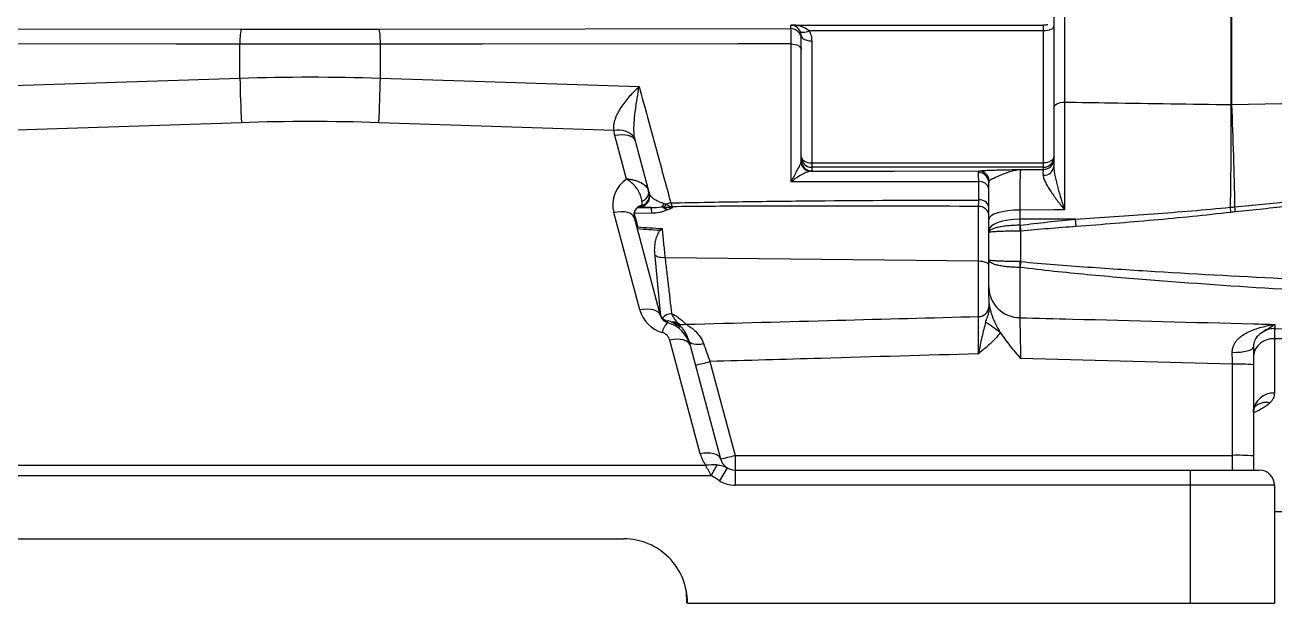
# Model space of a CAD drawing. Header units: inches. Extents: x -10.2 to 13.8, y -6.3 to 9.3.
# Drawn here: x -1.7 to 5.75, y -6.25 to -2.8 of the extents above; entities that cross this region are included whole.
import ezdxf

# ---------------------------------------------------------------- set-up
doc = ezdxf.new("R2010")
doc.units = ezdxf.units.IN
doc.header["$MEASUREMENT"] = 0

msp = doc.modelspace()

# ---------------------------------------------------------------- linework, layer by layer
at = {"color": 7, "linetype": 'Continuous', "lineweight": 25}
for p, q in [((5.4972, -3.2765), (5.4972, -1.6449)), ((5.4928, -3.2769), (5.4928, -1.7319)), ((4.4992, -2.5148), (4.4992, -3.2624)), ((4.435, -2.7405), (4.435, -3.6019)), ((-2.867, -2.8238), (-0.4122, -2.8265)), ((0.4122, -2.8265), (2.867, -2.8238)), ((2.867, -2.8025), (4.373, -2.8025)), ((2.867, -2.8238), (2.867, -2.8025)), ((4.373, -3.6639), (4.373, -2.8025)), ((2.929, -3.6103), (2.929, -2.8681)), ((4.373, -2.8369), (2.9766, -2.8369)), ((2.991, -2.8963), (2.991, -3.6723)), ((-0.4188, -3.1188), (-0.4188, -2.9162)), ((0.4188, -3.1188), (0.4188, -2.9162)), ((2.8692, -3.7373), (2.8692, -2.9151)), ((-0.4101, -3.3848), (-1.8122, -3.4318)), ((1.8122, -3.4318), (0.4101, -3.3848)), ((1.8872, -3.7212), (1.8178, -3.4621)), ((1.9385, -3.4922), (2.0185, -3.7906)), ((2.991, -3.6241), (4.373, -3.6241)), ((4.373, -3.6508), (2.991, -3.6508)), ((4.237, -3.664), (4.373, -3.6639)), ((3.9872, -3.846), (3.9872, -3.7368)), ((2.0224, -3.8053), (2.0233, -3.8087)), ((1.9671, -4.5021), (1.8114, -3.921)), ((2.0372, -3.9254), (1.9321, -3.9259)), ((1.9356, -3.9127), (1.9384, -3.9074)), ((1.9756, -3.8797), (1.9776, -3.8794)), ((1.9776, -3.8794), (1.9773, -3.8784)), ((3.9866, -4.541), (3.9866, -3.8844)), ((5.4915, -3.9197), (5.488, -3.8893)), ((5.5183, -3.9167), (5.5153, -3.8868)), ((1.9321, -3.9511), (2.0878, -4.5323)), ((1.9528, -4.0185), (1.954, -4.0069)), ((4.5648, -3.96), (4.232, -3.9602)), ((4.232, -3.9602), (4.232, -4.0316)), ((4.2337, -3.9966), (4.237, -4.0315)), ((4.5681, -4.0042), (4.5648, -3.96)), ((4.047, -4.3685), (4.047, -4.0286)), ((4.237, -4.0315), (4.237, -4.2133)), ((2.0918, -4.539), (2.0554, -4.1608)), ((2.1165, -4.1899), (3.9866, -4.2096)), ((4.232, -4.2133), (4.232, -4.5479)), ((4.237, -4.2133), (4.2337, -4.2482)), ((2.1295, -4.5681), (2.1322, -4.5782)), ((2.1815, -4.5885), (2.1482, -4.5707)), ((2.1935, -4.5949), (2.1818, -4.5873)), ((5.7533, -4.6127), (5.844, -4.6151)), ((2.3264, -5.3601), (2.1446, -4.6817)), ((2.258, -4.6847), (2.4471, -5.3903)), ((5.75, -4.6744), (5.75, -4.9982)), ((5.625, -4.7234), (5.625, -4.7768)), ((2.384, -4.8095), (2.5341, -5.3694)), ((5.5, -4.8254), (4.237, -4.7908)), ((5.5, -5.457), (5.5, -4.8254)), ((5.625, -4.8287), (5.625, -5.457)), ((-2.3581, -5.428), (2.3581, -5.428)), ((2.3919, -5.4905), (2.4266, -5.4267)), ((2.5341, -5.3694), (2.5341, -5.547)), ((2.5341, -5.3694), (5.5, -5.3694)), ((2.3919, -5.4905), (-2.3919, -5.4905)), ((2.4876, -5.4441), (2.4411, -5.5211)), ((2.5341, -5.457), (5.66, -5.457)), ((5.25, -6.25), (5.25, -5.457)), ((5.75, -5.547), (2.5341, -5.547)), ((5.75, -5.547), (5.75, -6.25)), ((5.75, -5.705), (5.844, -5.705)), ((-1.87, -5.867), (1.87, -5.867)), ((2.2434, -6.1767), (2.2454, -6.25)), ((2.25, -6.25), (5.75, -6.25))]:
    msp.add_line(p, q, dxfattribs=at)
at = {"color": 8, "linetype": 'Continuous', "lineweight": 25}
for p, q in [((1.9321, -3.9259), (1.932, -3.9234)), ((1.9531, -3.8917), (2.0339, -3.8916)), ((1.9467, -4.0055), (1.954, -4.0069)), ((1.9528, -4.0185), (1.95, -4.018)), ((2.2071, -4.6053), (2.2007, -4.6001)), ((5.7533, -4.5882), (5.7533, -4.6127))]:
    msp.add_line(p, q, dxfattribs=at)
at = {"color": 7, "linetype": 'Continuous', "lineweight": 25, "flags": 128}
for points in [[(4.435, -2.8093), (4.4338, -2.8147), (4.4303, -2.8199), (4.4246, -2.8246), (4.4168, -2.8288), (4.4074, -2.8322), (4.3967, -2.8348), (4.3851, -2.8364), (4.373, -2.8369)], [(2.9218, -2.8383), (2.9246, -2.8416), (2.929, -2.8439), (2.9346, -2.8452), (2.9415, -2.8455), (2.9494, -2.8448), (2.958, -2.8431), (2.9672, -2.8404), (2.9766, -2.8369)], [(2.929, -2.8681), (2.9302, -2.8736), (2.9337, -2.8789), (2.9394, -2.8838), (2.9472, -2.888), (2.9566, -2.8915), (2.9673, -2.8941), (2.9789, -2.8957), (2.991, -2.8963)], [(-0.4188, -2.9162), (-0.7985, -2.9161), (-2.3172, -2.9154), (-2.8692, -2.9151)], [(2.8692, -2.9151), (2.5493, -2.9153), (1.0306, -2.916), (0.4188, -2.9162)], [(2.8692, -2.9151), (2.8809, -2.9159), (2.8922, -2.9179), (2.9026, -2.9209), (2.9116, -2.9249), (2.919, -2.9298), (2.9245, -2.9352), (2.9279, -2.9412), (2.929, -2.9473)], [(-1.9621, -3.1696), (-1.4625, -3.1532), (-0.4188, -3.1188)], [(0.4188, -3.1188), (0.9184, -3.1353), (1.9621, -3.1696)], [(4.435, -3.2981), (4.4362, -3.291), (4.4399, -3.2841), (4.4459, -3.2779), (4.4539, -3.2724), (4.4637, -3.268), (4.4748, -3.2648), (4.4868, -3.2629), (4.4992, -3.2624)], [(5.4972, -3.2765), (5.7939, -3.2696), (5.844, -3.2684)], [(1.9385, -3.4922), (1.9338, -3.4822), (1.9252, -3.4735), (1.9132, -3.4666), (1.8981, -3.4614), (1.8804, -3.4584), (1.8607, -3.4574), (1.8396, -3.4587), (1.8178, -3.4621)], [(2.929, -3.5888), (2.9302, -3.5957), (2.9337, -3.6023), (2.9394, -3.6084), (2.9472, -3.6137), (2.9566, -3.6181), (2.9673, -3.6214), (2.9789, -3.6234), (2.991, -3.6241)], [(4.435, -3.5888), (4.4338, -3.5957), (4.4303, -3.6023), (4.4246, -3.6084), (4.4168, -3.6137), (4.4074, -3.6181), (4.3967, -3.6214), (4.3851, -3.6234), (4.373, -3.6241)], [(2.9853, -3.6736), (3.4841, -3.673), (3.9872, -3.6724)], [(3.9872, -3.7368), (3.6674, -3.7369), (2.929, -3.7373), (2.8692, -3.7373)], [(1.9321, -3.9511), (1.9273, -3.9411), (1.9188, -3.9325), (1.9068, -3.9255), (1.8917, -3.9204), (1.874, -3.9173), (1.8543, -3.9164), (1.8332, -3.9176), (1.8114, -3.921)], [(4.2317, -3.906), (4.1954, -3.9073), (4.1606, -3.9106), (4.1287, -3.9158), (4.1008, -3.9226), (4.0779, -3.9308), (4.061, -3.9401), (4.0505, -3.9502), (4.047, -3.9607)], [(4.4987, -3.9045), (4.435, -3.9049), (4.2317, -3.906)], [(4.232, -3.9602), (4.1957, -3.9618), (4.1609, -3.9659), (4.1289, -3.9723), (4.1009, -3.9809), (4.078, -3.9912), (4.061, -4.0028), (4.0505, -4.0155), (4.047, -4.0286)], [(2.1165, -4.1899), (2.105, -4.1903), (2.0939, -4.1898), (2.0837, -4.1884), (2.0747, -4.1862), (2.0673, -4.1832), (2.0616, -4.1796), (2.0579, -4.1755), (2.0564, -4.171)], [(3.9866, -4.2096), (3.9985, -4.2102), (4.0098, -4.2117), (4.0203, -4.214), (4.0294, -4.2171), (4.0369, -4.2209), (4.0424, -4.2251), (4.0458, -4.2297), (4.047, -4.2345)], [(2.0878, -4.5323), (2.083, -4.5223), (2.0745, -4.5136), (2.0625, -4.5066), (2.0474, -4.5015), (2.0297, -4.4985), (2.01, -4.4975), (1.9889, -4.4988), (1.9671, -4.5021)], [(2.2073, -4.5959), (2.2072, -4.6006), (2.2071, -4.6053)], [(2.2653, -4.7119), (2.2606, -4.7018), (2.252, -4.6932), (2.24, -4.6862), (2.2249, -4.6811), (2.2072, -4.678), (2.1875, -4.6771), (2.1664, -4.6783), (2.1446, -4.6817)], [(2.258, -4.6847), (2.2614, -4.6913), (2.2675, -4.697), (2.2763, -4.7015), (2.2873, -4.7047), (2.3002, -4.7064), (2.3147, -4.7066), (2.3301, -4.7053), (2.3461, -4.7026)], [(5.844, -4.6759), (5.7939, -4.6751), (5.75, -4.6744)], [(5.499, -4.7552), (5.5236, -4.7546), (5.5472, -4.7528), (5.5689, -4.7499), (5.588, -4.746), (5.6037, -4.7411), (5.6154, -4.7356), (5.6226, -4.7296), (5.625, -4.7234)], [(2.4471, -5.3903), (2.4423, -5.3803), (2.4338, -5.3716), (2.4218, -5.3646), (2.4067, -5.3595), (2.389, -5.3565), (2.3693, -5.3555), (2.3482, -5.3568), (2.3264, -5.3601)]]:
    msp.add_lwpolyline(points, dxfattribs=at)
at = {"color": 7, "linetype": 'Continuous', "lineweight": 25}
for centre, radius, start, end in [((0.0238, -2.9038), 0.4428, 169.942, 181.60796), ((-0.0238, -2.9038), 0.4428, 358.39204, 10.058), ((2.8745, -2.9704), 0.1681, 52.58544, 92.54966), ((2.863, -2.8684), 0.066, 27.07213, 86.5438), ((2.867, -2.8858), 0.062, 0.00982, 90.00982), ((11.3074, -2.8673), 11.7289, 181.22888, 182.52886), ((-11.3074, -2.8673), 11.7289, 357.47114, 358.77112), ((-15.0654, -3.4201), 20.5587, 358.69226, 0.3993), ((-31.0886, -4.6685), 36.6122, 1.22346, 2.17901), ((1.84, -3.5514), 0.1228, 39.68717, 103.0691), ((2.9863, -3.6124), 0.0612, 190.53338, 268.99731), ((2.991, -3.5888), 0.062, 180.00982, 270.00982), ((2.991, -3.6103), 0.062, 180.00042, 203.44799), ((4.3779, -3.6407), 0.0574, 264.09922, 353.63777), ((4.373, -3.5888), 0.062, 269.99018, 359.99018), ((4.373, -3.6019), 0.062, 269.99018, 359.99018), ((1.9891, -3.8742), 0.1838, 123.65214, 194.76151), ((3.9866, -3.7426), 0.0604, 1.53982, 90.71489), ((3.9868, -3.7343), 0.062, 2.59039, 89.58097), ((1.9638, -3.7996), 0.0554, 285.71753, 9.33245), ((3.9944, -3.7903), 0.054, 13.46377, 97.74588), ((1.9635, -3.8248), 0.062, 269.99912, 14.98581), ((1.962, -3.8195), 0.062, 282.6432, 14.99996), ((1.9618, -3.8184), 0.062, 284.52753, 14.98936), ((1.962, -3.8194), 0.062, 284.52753, 14.98936), ((2.0611, -3.851), 0.0519, 315.72494, 342.8553), ((2.0698, -3.8499), 0.0565, 318.21222, 338.96909), ((2.1665, -3.9954), 0.1327, 96.71044, 109.36992), ((3.994, -3.8998), 0.0543, 12.41191, 97.25134), ((1.988, -3.9364), 0.0578, 137.27776, 194.71785), ((1.9915, -3.9371), 0.061, 156.2079, 194.98872), ((1.9923, -3.9399), 0.0634, 103.72107, 137.58322), ((1.8949, -3.9222), 0.1423, 358.7027, 12.37844), ((2.0604, -3.968), 0.0891, 43.41246, 64.90407), ((2.0521, -3.9631), 0.0963, 37.002, 51.62751), ((2.1049, -3.8489), 0.0593, 316.26833, 319.85486), ((2.1681, -4.0005), 0.1147, 94.82399, 98.98727), ((3.99, -3.9416), 0.0573, 5.46751, 93.38883), ((4.2316, -4.3632), 0.1846, 181.62473, 270.14508), ((2.1504, -4.4537), 0.1897, 194.80744, 254.53677), ((2.1461, -4.5076), 0.0627, 194.85708, 254.63248), ((2.1504, -4.5163), 0.0646, 194.34493, 253.68145), ((3.9877, -4.4816), 0.0594, 269.00284, 357.45626), ((2.2028, -4.6556), 0.1047, 132.38915, 169.45946), ((2.0829, -4.7605), 0.1888, 14.937, 74.85382), ((2.2259, -4.516), 0.0729, 244.01013, 281.76537), ((2.1151, -7.3593), 3.3788, 53.69428, 55.51137), ((5.75, -4.7377), 0.125, 88.5, 122.44504), ((2.0829, -4.698), 0.0638, 14.7766, 74.56761), ((5.7397, -4.7894), 0.1154, 84.89446, 173.76477), ((2.1339, -3.9619), 0.8837, 280.64179, 286.44163), ((5.5312, -6.0217), 1.1967, 85.50564, 91.49539), ((5.7427, -5.116), 0.118, 86.47157, 175.97182), ((2.5341, -5.3045), 0.215, 195, 215.05686), ((2.2839, -4.5218), 0.8837, 280.64179, 286.44163), ((2.5341, -5.367), 0.09, 195, 270), ((5.5312, -6.5656), 1.1967, 85.50564, 91.49539), ((5.66, -5.547), 0.09, 0, 90), ((2.5341, -5.367), 0.18, 238.90929, 270), ((1.87, -6.247), 0.38, 359.54766, 90)]:
    msp.add_arc(centre, radius, start, end, dxfattribs=at)
at = {"color": 8, "linetype": 'Continuous', "lineweight": 25}
for centre, radius, start, end in [((2.991, -3.6103), 0.062, 203.4536, 270.00501), ((2.1564, -4.5931), 0.069, 90.89107, 142.95266), ((2.1634, -4.6357), 0.0622, 60.61077, 96.62958), ((2.1639, -4.6402), 0.062, 45.52824, 91.48155), ((5.6991, -5.1487), 0.0948, 75.54799, 134.70052)]:
    msp.add_arc(centre, radius, start, end, dxfattribs=at)
at = {"color": 7, "linetype": 'Continuous', "lineweight": 25}
for points in [[(-0.4122, -2.8265), (-0.1374, -2.8268), (0.1374, -2.8268), (0.4122, -2.8265)], [(4.3996, -2.8017), (4.3912, -2.802), (4.3821, -2.8022), (4.373, -2.8025)], [(0.4188, -2.9162), (0.1397, -2.9163), (-0.1397, -2.9163), (-0.4188, -2.9162)], [(-0.4188, -3.1188), (-0.1397, -3.1097), (0.1397, -3.1097), (0.4188, -3.1188)], [(5.4928, -3.2769), (5.4943, -3.2768), (5.4957, -3.2767), (5.4972, -3.2765)], [(0.4101, -3.3848), (0.1367, -3.3756), (-0.1367, -3.3756), (-0.4101, -3.3848)], [(1.8178, -3.4621), (1.8151, -3.4521), (1.8132, -3.442), (1.8122, -3.4318)], [(1.9344, -3.473), (1.9355, -3.4795), (1.9368, -3.4859), (1.9385, -3.4922)], [(2.9261, -3.6236), (2.9281, -3.6192), (2.929, -3.6148), (2.929, -3.6103)], [(2.991, -3.6723), (2.991, -3.6728), (2.9891, -3.6732), (2.9853, -3.6736)], [(3.9859, -3.6822), (3.9856, -3.6761), (3.9859, -3.6729), (3.9872, -3.6724)], [(4.0487, -3.7315), (4.0474, -3.733), (4.047, -3.7362), (4.047, -3.741)], [(2.1107, -3.8663), (2.1146, -3.8674), (2.1185, -3.8688), (2.1225, -3.8702)], [(2.151, -3.8636), (2.1537, -3.8716), (2.1562, -3.8792), (2.1585, -3.8862)], [(3.9866, -3.8844), (3.9868, -3.8734), (3.987, -3.8606), (3.9872, -3.846)], [(5.5153, -3.8868), (5.6249, -3.8769), (5.7345, -3.8666), (5.844, -3.8557)], [(1.9321, -3.9259), (1.9389, -3.9512), (1.9463, -3.9783), (1.954, -4.0069)], [(1.9645, -3.8835), (1.9651, -3.8832), (1.9657, -3.883), (1.9663, -3.8827)], [(1.9663, -3.8827), (1.9701, -3.8812), (1.9738, -3.8801), (1.9776, -3.8794)], [(2.0339, -3.8916), (2.0545, -3.8919), (2.0758, -3.8902), (2.0982, -3.8873)], [(2.0982, -3.8873), (2.1026, -3.8873), (2.1072, -3.8874), (2.1119, -3.8876)], [(2.129, -3.9051), (2.1277, -3.9056), (2.1264, -3.9061), (2.1252, -3.9067)], [(2.1542, -3.8956), (2.1521, -3.8936), (2.1499, -3.8917), (2.1477, -3.8899)], [(2.1477, -3.8899), (2.1518, -3.8907), (2.1559, -3.8917), (2.16, -3.8927)], [(2.1502, -3.8872), (2.1535, -3.8889), (2.1568, -3.8907), (2.16, -3.8927)], [(2.16, -3.8927), (2.1581, -3.8937), (2.1562, -3.8946), (2.1542, -3.8956)], [(2.1585, -3.8862), (2.159, -3.8883), (2.1595, -3.8905), (2.16, -3.8927)], [(4.2317, -3.906), (4.2318, -3.9243), (4.2319, -3.9424), (4.232, -3.9602)], [(5.488, -3.8893), (5.4971, -3.8885), (5.5062, -3.8876), (5.5153, -3.8868)], [(5.5183, -3.9167), (5.5094, -3.9176), (5.5004, -3.9186), (5.4915, -3.9197)], [(5.844, -3.8822), (5.7355, -3.8943), (5.6269, -3.9058), (5.5183, -3.9167)], [(2.0868, -4.0285), (2.0421, -4.0253), (1.9975, -4.0219), (1.9528, -4.0185)], [(1.954, -4.0069), (2.0021, -4.0102), (2.0503, -4.0133), (2.0985, -4.0164)], [(2.0868, -4.0285), (2.0907, -4.0247), (2.0946, -4.0207), (2.0985, -4.0164)], [(4.047, -4.0286), (4.047, -4.0063), (4.047, -3.9836), (4.047, -3.9607)], [(4.232, -3.9967), (4.2326, -3.9967), (4.2332, -3.9967), (4.2337, -3.9966)], [(4.2337, -3.9966), (4.3439, -3.9826), (4.4543, -3.9708), (4.5648, -3.96)], [(4.5681, -4.0042), (4.4576, -4.0124), (4.3473, -4.0212), (4.237, -4.0315)], [(4.237, -4.0315), (4.2353, -4.0316), (4.2337, -4.0316), (4.232, -4.0316)], [(4.237, -4.2133), (4.2353, -4.2133), (4.2337, -4.2133), (4.232, -4.2133)], [(4.2337, -4.2482), (4.2332, -4.2482), (4.2326, -4.2481), (4.232, -4.2481)], [(4.047, -4.4287), (4.047, -4.4029), (4.047, -4.3828), (4.047, -4.3685)], [(2.1482, -4.5707), (2.1433, -4.5689), (2.1382, -4.5672), (2.1329, -4.5657)], [(2.194, -4.5815), (2.1982, -4.586), (2.2029, -4.5912), (2.2073, -4.5959)], [(5.5, -4.8254), (5.4997, -4.8016), (5.4994, -4.7782), (5.499, -4.7552)], [(5.625, -4.7234), (5.625, -4.7579), (5.625, -4.793), (5.625, -4.8287)], [(2.4266, -5.4267), (2.4059, -5.4257), (2.382, -5.4262), (2.3581, -5.428)]]:
    msp.add_open_spline(points, degree=3, dxfattribs=at)
for points, knots in [([(2.8692, -2.9151), (2.869, -2.9015), (2.8689, -2.8891), (2.8687, -2.8726), (2.8686, -2.8673), (2.8684, -2.8577), (2.8682, -2.849), (2.868, -2.8419), (2.8678, -2.8357), (2.8677, -2.8331), (2.8674, -2.8266), (2.8672, -2.8242), (2.867, -2.8238)], [0, 0, 0, 0, 0.25, 0.25, 0.375, 0.375, 0.5, 0.625, 0.625, 0.75, 0.75, 1, 1, 1, 1]), ([(2.929, -2.8681), (2.929, -2.8631), (2.9284, -2.858), (2.926, -2.848), (2.9243, -2.8431), (2.9218, -2.8383)], [0, 0, 0, 0, 0.5, 0.5, 1, 1, 1, 1]), ([(2.9766, -2.8369), (2.9814, -2.8462), (2.985, -2.8559), (2.9898, -2.8758), (2.991, -2.886), (2.991, -2.8963)], [0, 0, 0, 0, 0.5, 0.5, 1, 1, 1, 1]), ([(1.8122, -3.4318), (1.8101, -3.42), (1.8102, -3.4078), (1.813, -3.3888), (1.8143, -3.3824), (1.8178, -3.3696), (1.8198, -3.3634), (1.8268, -3.3447), (1.8326, -3.3324), (1.8456, -3.3085), (1.8527, -3.2971), (1.8677, -3.2749), (1.8757, -3.2641), (1.8922, -3.2433), (1.9007, -3.2332), (1.9179, -3.2138), (1.9267, -3.2045), (1.9443, -3.1866), (1.9533, -3.1779), (1.9621, -3.1696)], [0, 0, 0, 0, 0.125, 0.125, 0.1875, 0.1875, 0.25, 0.25, 0.375, 0.375, 0.5, 0.5, 0.625, 0.625, 0.75, 0.75, 0.875, 0.875, 1, 1, 1, 1]), ([(1.9344, -3.473), (1.9323, -3.4594), (1.9314, -3.4457), (1.931, -3.4183), (1.9314, -3.4046), (1.9329, -3.3777), (1.934, -3.3644), (1.9366, -3.3382), (1.9381, -3.3254), (1.9429, -3.2874), (1.9466, -3.2628), (1.9524, -3.227), (1.9543, -3.2153), (1.9582, -3.1922), (1.9602, -3.1808), (1.9621, -3.1696)], [0, 0, 0, 0, 0.125, 0.125, 0.25, 0.25, 0.375, 0.375, 0.5, 0.5, 0.75, 0.75, 0.875, 0.875, 1, 1, 1, 1]), ([(1.9621, -3.1696), (1.9955, -3.2922), (2.028, -3.4117), (2.091, -3.6432), (2.1215, -3.7553), (2.151, -3.8636)], [0, 0, 0, 0, 0.5, 0.5, 1, 1, 1, 1]), ([(4.4992, -3.2624), (4.4992, -3.3087), (4.4992, -3.3577), (4.4992, -3.4351), (4.4992, -3.4616), (4.4992, -3.516), (4.4992, -3.5434), (4.4991, -3.626), (4.4991, -3.6817), (4.499, -3.7663), (4.4989, -3.7943), (4.4988, -3.8498), (4.4988, -3.8774), (4.4987, -3.9045)], [0, 0, 0, 0, 0.25, 0.25, 0.375, 0.375, 0.5, 0.5, 0.75, 0.75, 0.875, 0.875, 1, 1, 1, 1]), ([(4.4992, -3.2624), (4.59, -3.2637), (4.6808, -3.265), (4.7717, -3.2664), (5.012, -3.2698), (5.2524, -3.2733), (5.4928, -3.2769)], [0.01149226, 0.01149226, 0.01149226, 0.01149226, 0.01841786, 0.01841786, 0.01841786, 0.03674708, 0.03674708, 0.03674708, 0.03674708]), ([(2.9261, -3.6236), (2.9235, -3.6295), (2.9197, -3.6369), (2.9111, -3.6535), (2.9063, -3.6627), (2.8912, -3.6919), (2.8802, -3.7138), (2.8692, -3.7373)], [0, 0, 0, 0, 0.25, 0.25, 0.5, 0.5, 1, 1, 1, 1]), ([(4.435, -3.6019), (4.435, -3.6022), (4.435, -3.6034), (4.435, -3.6076), (4.435, -3.6106), (4.435, -3.6221), (4.435, -3.633), (4.435, -3.6471)], [0, 0, 0, 0, 0.25, 0.25, 0.5, 0.5, 1, 1, 1, 1]), ([(4.435, -3.6471), (4.435, -3.6565), (4.4359, -3.6664), (4.4386, -3.687), (4.4405, -3.6975), (4.4448, -3.7189), (4.4473, -3.7298), (4.4527, -3.7517), (4.4556, -3.7627), (4.4647, -3.7958), (4.4713, -3.8182), (4.4849, -3.8619), (4.4918, -3.8834), (4.4987, -3.9045)], [0, 0, 0, 0, 0.125, 0.125, 0.25, 0.25, 0.375, 0.375, 0.5, 0.5, 0.75, 0.75, 1, 1, 1, 1]), ([(1.9788, -3.8529), (1.9783, -3.8483), (1.9774, -3.8433), (1.9749, -3.8325), (1.9731, -3.8267), (1.9688, -3.8147), (1.9662, -3.8085), (1.96, -3.796), (1.9564, -3.7897), (1.9485, -3.7774), (1.9441, -3.7714), (1.9343, -3.7597), (1.9291, -3.754), (1.918, -3.7434), (1.9121, -3.7384), (1.8999, -3.7292), (1.8935, -3.7249), (1.8872, -3.7212)], [0, 0, 0, 0, 0.125, 0.125, 0.25, 0.25, 0.375, 0.375, 0.5, 0.5, 0.625, 0.625, 0.75, 0.75, 0.875, 0.875, 1, 1, 1, 1]), ([(2.0185, -3.7906), (2.0174, -3.7865), (2.0155, -3.7824), (2.0104, -3.7743), (2.0071, -3.7702), (1.9954, -3.7583), (1.985, -3.7509), (1.9671, -3.7414), (1.9607, -3.7385), (1.9472, -3.7332), (1.9401, -3.7309), (1.9256, -3.7269), (1.9181, -3.7253), (1.9029, -3.7227), (1.8949, -3.7217), (1.8872, -3.7212)], [0, 0, 0, 0, 0.125, 0.125, 0.25, 0.25, 0.5, 0.5, 0.625, 0.625, 0.75, 0.75, 0.875, 0.875, 1, 1, 1, 1]), ([(2.9853, -3.6736), (2.98, -3.674), (2.9725, -3.6763), (2.9549, -3.6833), (2.9452, -3.688), (2.9145, -3.7048), (2.8918, -3.7197), (2.8692, -3.7373)], [0, 0, 0, 0, 0.25, 0.25, 0.5, 0.5, 1, 1, 1, 1]), ([(3.9872, -3.7368), (3.987, -3.7242), (3.9868, -3.7133), (3.9865, -3.6996), (3.9863, -3.6954), (3.9861, -3.688), (3.986, -3.6849), (3.9859, -3.6822)], [0, 0, 0, 0, 0.5, 0.5, 0.75, 0.75, 1, 1, 1, 1]), ([(3.9872, -3.6724), (3.9916, -3.6714), (4.002, -3.6706), (4.0252, -3.6693), (4.0341, -3.6689), (4.0537, -3.6682), (4.0644, -3.6678), (4.0874, -3.6671), (4.0997, -3.6668), (4.1254, -3.6662), (4.1387, -3.6659), (4.166, -3.6653), (4.18, -3.665), (4.2013, -3.6646), (4.2084, -3.6645), (4.2227, -3.6642), (4.2299, -3.6641), (4.237, -3.664)], [0, 0, 0, 0, 0.25, 0.25, 0.375, 0.375, 0.5, 0.5, 0.625, 0.625, 0.75, 0.75, 0.875, 0.875, 0.9375, 0.9375, 1, 1, 1, 1]), ([(4.0487, -3.7315), (4.0506, -3.7292), (4.0541, -3.7268), (4.0634, -3.7213), (4.0694, -3.7183), (4.0899, -3.7086), (4.1068, -3.7013), (4.1428, -3.6865), (4.1617, -3.6792), (4.1899, -3.671), (4.1994, -3.6687), (4.2135, -3.6662), (4.2182, -3.6655), (4.2276, -3.6645), (4.2323, -3.6641), (4.237, -3.664)], [0, 0, 0, 0, 0.125, 0.125, 0.25, 0.25, 0.5, 0.5, 0.75, 0.75, 0.875, 0.875, 0.9375, 0.9375, 1, 1, 1, 1]), ([(4.237, -3.664), (4.2366, -3.6643), (4.2362, -3.6664), (4.2353, -3.6737), (4.2349, -3.6789), (4.2344, -3.689), (4.2342, -3.6928), (4.2338, -3.7009), (4.2337, -3.7053), (4.2332, -3.7193), (4.2329, -3.7301), (4.2324, -3.7534), (4.2322, -3.7659), (4.2318, -3.7926), (4.2317, -3.8064), (4.2315, -3.8347), (4.2315, -3.8494), (4.2315, -3.878), (4.2316, -3.8921), (4.2317, -3.906)], [0, 0, 0, 0, 0.125, 0.125, 0.25, 0.25, 0.3125, 0.3125, 0.375, 0.375, 0.5, 0.5, 0.625, 0.625, 0.75, 0.75, 0.875, 0.875, 1, 1, 1, 1]), ([(4.372, -3.6979), (4.3719, -3.7044), (4.3735, -3.7116), (4.3788, -3.7274), (4.3825, -3.7357), (4.3912, -3.7527), (4.3963, -3.7616), (4.4071, -3.7795), (4.4129, -3.7885), (4.431, -3.8156), (4.4443, -3.8341), (4.4644, -3.861), (4.4712, -3.8698), (4.4849, -3.8873), (4.4918, -3.8961), (4.4987, -3.9045)], [0, 0, 0, 0, 0.125, 0.125, 0.25, 0.25, 0.375, 0.375, 0.5, 0.5, 0.75, 0.75, 0.875, 0.875, 1, 1, 1, 1]), ([(4.372, -3.6979), (4.3722, -3.6872), (4.3723, -3.6791), (4.3726, -3.6704), (4.3727, -3.6682), (4.3728, -3.665), (4.3729, -3.6641), (4.373, -3.6639)], [0, 0, 0, 0, 0.5, 0.5, 0.75, 0.75, 1, 1, 1, 1]), ([(2.0185, -3.7906), (2.0195, -3.7942), (2.0202, -3.7971), (2.0213, -3.8011), (2.0216, -3.8022), (2.0216, -3.8023)], [0, 0, 0, 0, 0.5, 0.5, 1, 1, 1, 1]), ([(4.047, -3.9607), (4.047, -3.9248), (4.047, -3.8881), (4.047, -3.8415), (4.047, -3.8321), (4.047, -3.8135), (4.047, -3.8042), (4.047, -3.7768), (4.047, -3.7587), (4.047, -3.741)], [0, 0, 0, 0, 0.5, 0.5, 0.625, 0.625, 0.75, 0.75, 1, 1, 1, 1]), ([(1.9773, -3.8784), (1.9785, -3.8777), (1.9793, -3.8752), (1.9798, -3.8687), (1.9798, -3.8661), (1.9795, -3.8601), (1.9793, -3.8567), (1.9788, -3.8529)], [0, 0, 0, 0, 0.5, 0.5, 0.75, 0.75, 1, 1, 1, 1]), ([(2.0233, -3.8087), (2.0247, -3.8136), (2.0277, -3.8186), (2.0364, -3.8286), (2.0422, -3.8336), (2.0564, -3.8435), (2.0648, -3.8483), (2.0799, -3.8554), (2.0853, -3.8577), (2.0971, -3.8622), (2.1036, -3.8643), (2.1107, -3.8663)], [0, 0, 0, 0, 0.25, 0.25, 0.5, 0.5, 0.75, 0.75, 0.875, 0.875, 1, 1, 1, 1]), ([(2.1225, -3.8702), (2.1273, -3.8728), (2.132, -3.8755), (2.1413, -3.8811), (2.146, -3.884), (2.1502, -3.8872)], [0, 0, 0, 0, 0.5, 0.5, 1, 1, 1, 1]), ([(2.151, -3.8636), (2.3039, -3.86), (2.4568, -3.8573), (2.7627, -3.853), (2.9158, -3.8514), (3.3748, -3.8476), (3.681, -3.8464), (3.9872, -3.846)], [0, 0, 0, 0, 0.25, 0.25, 0.5, 0.5, 1, 1, 1, 1]), ([(1.9357, -3.9124), (1.936, -3.9117), (1.9367, -3.9101), (1.9379, -3.9079), (1.9391, -3.9058), (1.9408, -3.9032), (1.9429, -3.9002), (1.9446, -3.8982), (1.9455, -3.8972)], [0, 0, 0, 0, 0.109598, 0.226135, 0.351113, 0.485752, 0.725874, 1, 1, 1, 1]), ([(1.9455, -3.8972), (1.9461, -3.8966), (1.9473, -3.8953), (1.9492, -3.8935), (1.9513, -3.8917), (1.9536, -3.8899), (1.9567, -3.8876), (1.9604, -3.8854), (1.9632, -3.8841), (1.9645, -3.8835)], [0, 0, 0, 0, 0.088297, 0.183533, 0.285838, 0.414153, 0.547119, 0.783954, 1, 1, 1, 1]), ([(2.0339, -3.8916), (2.0282, -3.8915), (2.0229, -3.8913), (2.0129, -3.8909), (2.0083, -3.8908), (1.9955, -3.8902), (1.9882, -3.8898), (1.9763, -3.8889), (1.9717, -3.8885), (1.9653, -3.8876), (1.9636, -3.8872), (1.9635, -3.8867)], [0, 0, 0, 0, 0.125, 0.125, 0.25, 0.25, 0.5, 0.5, 0.75, 0.75, 1, 1, 1, 1]), ([(2.1252, -3.9067), (2.1189, -3.9099), (2.1123, -3.9125), (2.0983, -3.9172), (2.091, -3.9191), (2.0685, -3.9238), (2.0531, -3.9253), (2.0372, -3.9254)], [0, 0, 0, 0, 0.25, 0.25, 0.5, 0.5, 1, 1, 1, 1]), ([(2.1119, -3.8876), (2.1178, -3.8877), (2.1238, -3.8879), (2.1327, -3.8885), (2.1357, -3.8888), (2.1417, -3.8893), (2.1447, -3.8897), (2.1477, -3.8899)], [0, 0, 0, 0, 0.5, 0.5, 0.75, 0.75, 1, 1, 1, 1]), ([(2.1542, -3.8956), (2.1523, -3.8966), (2.1502, -3.8974), (2.146, -3.899), (2.1439, -3.8997), (2.1375, -3.902), (2.1332, -3.9035), (2.129, -3.9051)], [0, 0, 0, 0, 0.25, 0.25, 0.5, 0.5, 1, 1, 1, 1]), ([(3.9866, -3.8844), (3.6818, -3.8828), (3.3771, -3.8818), (2.92, -3.8818), (2.7677, -3.8821), (2.463, -3.8834), (2.3107, -3.8845), (2.1585, -3.8862)], [0, 0, 0, 0, 0.5, 0.5, 0.75, 0.75, 1, 1, 1, 1]), ([(4.5648, -3.96), (4.7188, -3.9505), (4.8728, -3.9402), (5.1806, -3.9172), (5.3344, -3.9045), (5.488, -3.8893)], [0, 0, 0, 0, 0.5, 0.5, 1, 1, 1, 1]), ([(5.4915, -3.9197), (5.338, -3.9376), (5.1842, -3.9528), (4.8763, -3.9804), (4.7222, -3.9928), (4.5681, -4.0042)], [0, 0, 0, 0, 0.5, 0.5, 1, 1, 1, 1]), ([(2.0985, -4.0164), (2.1013, -4.0431), (2.1041, -4.0709), (2.1102, -4.1288), (2.1133, -4.159), (2.1165, -4.1899)], [0, 0, 0, 0, 0.5, 0.5, 1, 1, 1, 1]), ([(4.232, -3.9967), (4.2197, -3.9968), (4.2076, -3.9971), (4.1838, -3.9983), (4.172, -3.9991), (4.1496, -4.0012), (4.139, -4.0025), (4.1189, -4.0056), (4.1094, -4.0074), (4.0924, -4.0113), (4.0848, -4.0135), (4.0713, -4.0183), (4.0656, -4.0208), (4.0564, -4.0262), (4.0529, -4.0291), (4.0494, -4.0336), (4.0485, -4.0351), (4.0473, -4.0382), (4.047, -4.0398), (4.047, -4.0414)], [0, 0, 0, 0, 0.125, 0.125, 0.25, 0.25, 0.375, 0.375, 0.5, 0.5, 0.625, 0.625, 0.75, 0.75, 0.875, 0.875, 0.9375, 0.9375, 1, 1, 1, 1]), ([(2.0554, -4.1608), (2.0543, -4.1496), (2.0544, -4.1384), (2.056, -4.1161), (2.0576, -4.1049), (2.0623, -4.0826), (2.0653, -4.0714), (2.0714, -4.0548), (2.0737, -4.0493), (2.0777, -4.0413), (2.0792, -4.0386), (2.0826, -4.0334), (2.0845, -4.0308), (2.0868, -4.0285)], [0, 0, 0, 0, 0.25, 0.25, 0.5, 0.5, 0.75, 0.75, 0.875, 0.875, 0.9375, 0.9375, 1, 1, 1, 1]), ([(4.232, -4.0316), (4.2197, -4.0316), (4.2076, -4.0317), (4.1838, -4.032), (4.172, -4.0321), (4.1496, -4.0326), (4.139, -4.0329), (4.1189, -4.0336), (4.1094, -4.034), (4.0924, -4.0349), (4.0848, -4.0354), (4.0713, -4.0364), (4.0656, -4.037), (4.0564, -4.0382), (4.0529, -4.0388), (4.0494, -4.0397), (4.0485, -4.0401), (4.0473, -4.0407), (4.047, -4.0411), (4.047, -4.0414)], [0, 0, 0, 0, 0.125, 0.125, 0.25, 0.25, 0.375, 0.375, 0.5, 0.5, 0.625, 0.625, 0.75, 0.75, 0.875, 0.875, 0.9375, 0.9375, 1, 1, 1, 1]), ([(2.1165, -4.1899), (2.1197, -4.2178), (2.1231, -4.2468), (2.1283, -4.2919), (2.1301, -4.3071), (2.1336, -4.3371), (2.1353, -4.352), (2.1388, -4.3815), (2.1405, -4.3963), (2.1438, -4.4246), (2.1454, -4.4384), (2.1484, -4.4648), (2.1499, -4.4777), (2.1528, -4.502), (2.1541, -4.5134), (2.1553, -4.5241)], [0, 0, 0, 0, 0.25, 0.25, 0.375, 0.375, 0.5, 0.5, 0.625, 0.625, 0.75, 0.75, 0.875, 0.875, 1, 1, 1, 1]), ([(4.232, -4.2481), (4.2197, -4.2481), (4.2076, -4.2477), (4.1838, -4.2466), (4.172, -4.2458), (4.1496, -4.2436), (4.139, -4.2423), (4.1189, -4.2393), (4.1094, -4.2375), (4.0924, -4.2335), (4.0848, -4.2314), (4.0713, -4.2266), (4.0656, -4.224), (4.0564, -4.2186), (4.0529, -4.2158), (4.0494, -4.2113), (4.0485, -4.2097), (4.0473, -4.2066), (4.047, -4.2051), (4.047, -4.2035)], [0, 0, 0, 0, 0.125, 0.125, 0.25, 0.25, 0.375, 0.375, 0.5, 0.5, 0.625, 0.625, 0.75, 0.75, 0.875, 0.875, 0.9375, 0.9375, 1, 1, 1, 1]), ([(4.232, -4.2133), (4.2197, -4.2132), (4.2076, -4.2132), (4.1838, -4.2129), (4.172, -4.2127), (4.1496, -4.2122), (4.139, -4.2119), (4.1189, -4.2113), (4.1094, -4.2109), (4.0924, -4.21), (4.0848, -4.2095), (4.0713, -4.2084), (4.0656, -4.2079), (4.0564, -4.2067), (4.0529, -4.2061), (4.0494, -4.2051), (4.0485, -4.2048), (4.0473, -4.2041), (4.047, -4.2038), (4.047, -4.2035)], [0, 0, 0, 0, 0.125, 0.125, 0.25, 0.25, 0.375, 0.375, 0.5, 0.5, 0.625, 0.625, 0.75, 0.75, 0.875, 0.875, 0.9375, 0.9375, 1, 1, 1, 1]), ([(5.844, -4.3819), (5.5752, -4.3652), (5.3064, -4.3472), (4.9036, -4.3156), (4.7695, -4.3043), (4.5683, -4.2854), (4.5013, -4.2787), (4.3674, -4.2644), (4.3005, -4.2567), (4.2337, -4.2482)], [0, 0, 0, 0, 0.5, 0.5, 0.75, 0.75, 0.875, 0.875, 1, 1, 1, 1]), ([(4.237, -4.2133), (4.3706, -4.2259), (4.5044, -4.2362), (4.7721, -4.2553), (4.9061, -4.264), (5.3079, -4.2883), (5.5759, -4.3026), (5.844, -4.3159)], [0, 0, 0, 0, 0.25, 0.25, 0.5, 0.5, 1, 1, 1, 1]), ([(4.047, -4.4287), (4.047, -4.4474), (4.0488, -4.4658), (4.0539, -4.493), (4.056, -4.502), (4.0608, -4.52), (4.0636, -4.5289), (4.079, -4.5726), (4.0959, -4.6052), (4.1157, -4.6364)], [0, 0, 0, 0, 0.25, 0.25, 0.375, 0.375, 0.5, 0.5, 1, 1, 1, 1]), ([(4.047, -4.4287), (4.047, -4.4385), (4.047, -4.4483), (4.047, -4.4626), (4.047, -4.4674), (4.047, -4.4765), (4.047, -4.4809), (4.047, -4.4892), (4.047, -4.4931), (4.047, -4.5001), (4.047, -4.5032), (4.047, -4.5084), (4.047, -4.5104), (4.047, -4.5133), (4.047, -4.5142), (4.047, -4.5146)], [0, 0, 0, 0, 0.25, 0.25, 0.375, 0.375, 0.5, 0.5, 0.625, 0.625, 0.75, 0.75, 0.875, 0.875, 1, 1, 1, 1]), ([(2.1553, -4.5241), (2.1588, -4.5322), (2.1625, -4.5393), (2.1697, -4.5515), (2.1733, -4.5566), (2.1838, -4.5703), (2.1898, -4.5768), (2.194, -4.5815)], [0, 0, 0, 0, 0.25, 0.25, 0.5, 0.5, 1, 1, 1, 1]), ([(2.1553, -4.5241), (2.1658, -4.5287), (2.1756, -4.534), (2.1932, -4.545), (2.2011, -4.5508), (2.2154, -4.5622), (2.2216, -4.5678), (2.2323, -4.5782), (2.2369, -4.583), (2.2408, -4.5873)], [0, 0, 0, 0, 0.25, 0.25, 0.5, 0.5, 0.75, 0.75, 1, 1, 1, 1]), ([(2.2408, -4.5873), (2.541, -4.5793), (2.8413, -4.5713), (3.1416, -4.5634), (3.4233, -4.5559), (3.7049, -4.5484), (3.9866, -4.541)], [0.00022253, 0.00022253, 0.00022253, 0.00022253, 0.02311099, 0.02311099, 0.02311099, 0.04458289, 0.04458289, 0.04458289, 0.04458289]), ([(3.985, -4.7635), (3.9851, -4.7516), (3.9852, -4.7398), (3.9853, -4.7164), (3.9855, -4.6936), (3.9857, -4.6718), (3.9858, -4.6505), (3.9859, -4.6401), (3.986, -4.6206), (3.9861, -4.6114), (3.9862, -4.5939), (3.9863, -4.5856), (3.9865, -4.5629), (3.9866, -4.5505), (3.9866, -4.541)], [0, 0, 0, 0, 0.125, 0.125, 0.25, 0.375, 0.375, 0.5, 0.5, 0.625, 0.625, 0.75, 0.75, 1, 1, 1, 1]), ([(4.0283, -4.5744), (4.0296, -4.5698), (4.031, -4.5651), (4.0344, -4.5555), (4.0364, -4.5505), (4.0397, -4.5426), (4.0408, -4.5399), (4.0429, -4.5346), (4.0439, -4.5321), (4.0462, -4.5246), (4.047, -4.52), (4.047, -4.5146)], [0, 0, 0, 0, 0.25, 0.25, 0.5, 0.5, 0.625, 0.625, 0.75, 0.75, 1, 1, 1, 1]), ([(2.258, -4.6847), (2.2552, -4.6742), (2.2518, -4.6647), (2.2441, -4.6473), (2.2399, -4.6394), (2.2309, -4.6248), (2.2263, -4.6182), (2.2168, -4.6062), (2.212, -4.6008), (2.2073, -4.5959)], [0, 0, 0, 0, 0.25, 0.25, 0.5, 0.5, 0.75, 0.75, 1, 1, 1, 1]), ([(2.2408, -4.5873), (2.25, -4.5925), (2.26, -4.5987), (2.2798, -4.613), (2.2897, -4.6212), (2.3087, -4.6401), (2.3178, -4.6508), (2.3338, -4.6746), (2.3408, -4.6877), (2.3461, -4.7026)], [0, 0, 0, 0, 0.25, 0.25, 0.5, 0.5, 0.75, 0.75, 1, 1, 1, 1]), ([(4.0283, -4.5744), (4.0245, -4.5883), (4.0207, -4.6027), (4.0132, -4.6325), (4.0096, -4.6479), (4.0024, -4.6797), (3.9989, -4.6961), (3.9919, -4.7295), (3.9884, -4.7466), (3.985, -4.7635)], [0, 0, 0, 0, 0.25, 0.25, 0.5, 0.5, 0.75, 0.75, 1, 1, 1, 1]), ([(4.232, -4.5479), (4.337, -4.5507), (4.4419, -4.5534), (4.5468, -4.5562), (4.9062, -4.5657), (5.2656, -4.5753), (5.625, -4.5848), (5.6678, -4.5859), (5.7105, -4.5871), (5.7533, -4.5882)], [0.00470135, 0.00470135, 0.00470135, 0.00470135, 0.0127, 0.0127, 0.0127, 0.0400955, 0.0400955, 0.0400955, 0.04335478, 0.04335478, 0.04335478, 0.04335478]), ([(4.232, -4.5479), (4.2322, -4.5566), (4.2324, -4.569), (4.2329, -4.593), (4.2331, -4.6018), (4.2335, -4.6208), (4.2337, -4.6309), (4.2341, -4.6526), (4.2344, -4.6641), (4.2349, -4.6878), (4.2351, -4.7), (4.2356, -4.7252), (4.2359, -4.7382), (4.2364, -4.7644), (4.2367, -4.7775), (4.237, -4.7908)], [0, 0, 0, 0, 0.25, 0.25, 0.375, 0.375, 0.5, 0.5, 0.625, 0.625, 0.75, 0.75, 0.875, 0.875, 1, 1, 1, 1]), ([(5.499, -4.7552), (5.4989, -4.7477), (5.4997, -4.7404), (5.5026, -4.7262), (5.5048, -4.7193), (5.5105, -4.7063), (5.5139, -4.7002), (5.5217, -4.6888), (5.526, -4.6835), (5.5352, -4.6735), (5.5402, -4.6688), (5.5507, -4.66), (5.5561, -4.656), (5.5728, -4.6447), (5.5846, -4.6381), (5.6091, -4.6265), (5.6217, -4.6214), (5.6474, -4.6123), (5.6604, -4.6083), (5.6998, -4.5976), (5.7267, -4.5923), (5.7533, -4.5882)], [0, 0, 0, 0, 0.0625, 0.0625, 0.125, 0.125, 0.1875, 0.1875, 0.25, 0.25, 0.3125, 0.3125, 0.375, 0.375, 0.5, 0.5, 0.625, 0.625, 0.75, 0.75, 1, 1, 1, 1]), ([(4.1157, -4.6364), (4.0977, -4.6611), (4.0767, -4.6834), (4.0322, -4.7249), (4.0086, -4.7443), (3.985, -4.7635)], [0, 0, 0, 0, 0.5, 0.5, 1, 1, 1, 1]), ([(4.1157, -4.6364), (4.1244, -4.6502), (4.1337, -4.6638), (4.1531, -4.6902), (4.1631, -4.7032), (4.1837, -4.7287), (4.1942, -4.7412), (4.2155, -4.7661), (4.2263, -4.7785), (4.237, -4.7908)], [0, 0, 0, 0, 0.25, 0.25, 0.5, 0.5, 0.75, 0.75, 1, 1, 1, 1]), ([(5.6813, -4.6336), (5.6693, -4.6413), (5.6508, -4.6532), (5.6335, -4.6803), (5.6265, -4.7021), (5.6256, -4.7146), (5.625, -4.7234)], [0, 0, 0, 0, 0.500803, 0.768627, 0.836799, 1, 1, 1, 1]), ([(2.3461, -4.7026), (2.352, -4.7193), (2.3582, -4.7366), (2.3708, -4.7723), (2.3774, -4.7908), (2.384, -4.8095)], [0, 0, 0, 0, 0.5, 0.5, 1, 1, 1, 1]), ([(3.985, -4.7635), (3.6723, -4.7726), (3.3596, -4.7816), (3.0469, -4.7905), (2.8259, -4.7969), (2.605, -4.8032), (2.384, -4.8095)], [0.00157546, 0.00157546, 0.00157546, 0.00157546, 0.02541306, 0.02541306, 0.02541306, 0.04225673, 0.04225673, 0.04225673, 0.04225673]), ([(5.75, -4.9982), (5.75, -5.0086), (5.7476, -5.0188), (5.7385, -5.0384), (5.7318, -5.0479), (5.7228, -5.0569)], [0, 0, 0, 0, 0.5, 0.5, 1, 1, 1, 1]), ([(5.6256, -5.1077), (5.626, -5.1015), (5.6267, -5.0891), (5.6333, -5.0805), (5.6327, -5.0811), (5.6325, -5.0813)], [0, 0, 0, 0, 0.418803, 0.836951, 1, 1, 1, 1]), ([(2.3919, -5.4905), (2.3862, -5.4795), (2.3806, -5.4688), (2.3721, -5.4531), (2.3693, -5.4479), (2.3636, -5.4377), (2.3608, -5.4327), (2.3581, -5.428)], [0, 0, 0, 0, 0.5, 0.5, 0.75, 0.75, 1, 1, 1, 1]), ([(2.4266, -5.4267), (2.4387, -5.4273), (2.4497, -5.4292), (2.47, -5.435), (2.4793, -5.4391), (2.4876, -5.4441)], [0, 0, 0, 0, 0.5, 0.5, 1, 1, 1, 1]), ([(2.4411, -5.5211), (2.4328, -5.5162), (2.4247, -5.5109), (2.4085, -5.5004), (2.4004, -5.4951), (2.3919, -5.4905)], [0, 0, 0, 0, 0.5, 0.5, 1, 1, 1, 1])]:
    msp.add_open_spline(points, degree=3, knots=knots, dxfattribs=at)
at = {"color": 8, "linetype": 'Continuous', "lineweight": 25}
for points, knots in [([(2.2071, -4.6053), (2.207, -4.6053), (2.2066, -4.6052), (2.2012, -4.6009), (2.1929, -4.5941), (2.1859, -4.5907), (2.1815, -4.5885)], [0, 0, 0, 0, 0.132526, 0.593276, 0.748959, 1, 1, 1, 1]), ([(5.7533, -4.5882), (5.7532, -4.5882), (5.7412, -4.5966), (5.7182, -4.6123), (5.6938, -4.6232), (5.682, -4.633), (5.6813, -4.6336)], [0, 0, 0, 0, 0.003808, 0.507051, 0.971668, 1, 1, 1, 1]), ([(5.7506, -4.6139), (5.7506, -4.6157), (5.7504, -4.6311), (5.7502, -4.6541), (5.75, -4.6744)], [0, 0, 0, 0, 0.118089, 1, 1, 1, 1]), ([(5.7228, -5.0569), (5.7118, -5.068), (5.6978, -5.0782), (5.666, -5.0969), (5.6482, -5.1054), (5.629, -5.1133)], [0, 0, 0, 0, 0.5, 0.5, 1, 1, 1, 1])]:
    msp.add_open_spline(points, degree=3, knots=knots, dxfattribs=at)

doc.saveas('drawing.dxf')
